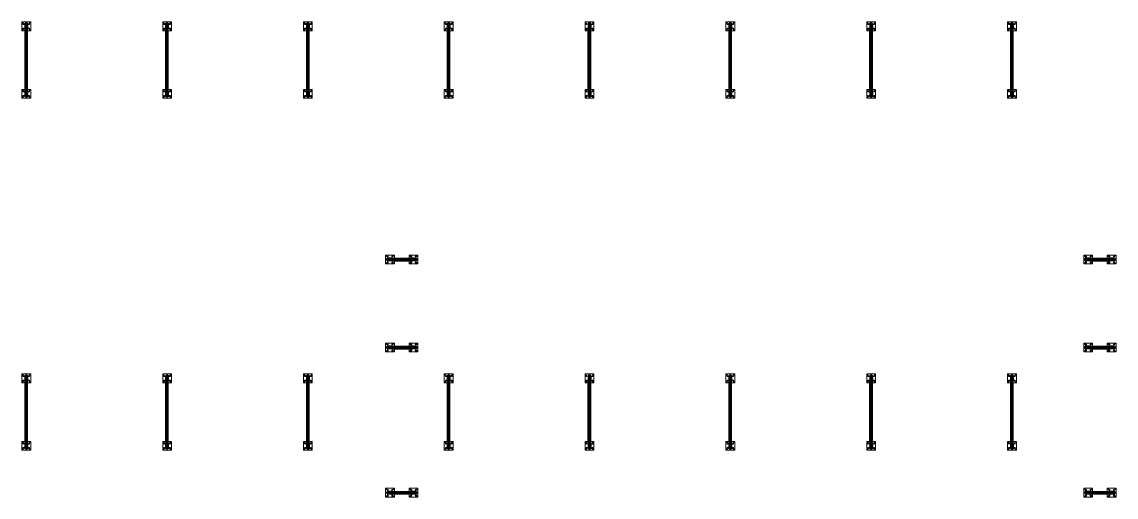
# Model space of a CAD drawing. Header units: millimetres. Extents: x 61566 to 504600, y -69328 to 118800.
# Drawn here: x 389225 to 407875, y 59950 to 68050 of the extents above; entities that cross this region are included whole.
import ezdxf

# ---------------------------------------------------------------- set-up
doc = ezdxf.new("R2010")
doc.units = ezdxf.units.MM
doc.header["$LTSCALE"] = 200
doc.linetypes.add('CENTER2', pattern=[1.125, 0.75, -0.125, 0.125, -0.125])
doc.linetypes.add('phl_thick', pattern=[0])
doc.layers.add('@@P3_P4 환상망 SUPPORT', color=4, linetype='Continuous')

# ---------------------------------------------------------------- blocks, each defined once
blk = doc.blocks.new('A$Cd080613a')
at = {"layer": '@@P3_P4 환상망 SUPPORT', "color": 2, "linetype": 'phl_thick'}
for p, q in [((-20, 4.434), (-18.540497, 4.434)), ((-20, 1.034), (-20, 4.434)), ((-20, 1.034), (-18.540497, 1.034)), ((-18.540497, 4.434), (-11.18034, 4.434)), ((-18.540497, 1.034), (-18.540497, 4.434)), ((-18.540497, 1.034), (-11.18034, 1.034)), ((-13.5, 0), (-13.5, 1.034)), ((-13.5, 0), (-8, 0)), ((-11.18034, 4.434), (-10.999621, 4.526016)), ((-11.18034, 1.034), (-11.18034, 4.434)), ((-11.18034, 1.034), (-8.008727, 1.034)), ((-10.999621, 4.526016), (-10.817799, 4.607405)), ((-10.817799, 4.607405), (-10.635521, 4.678167)), ((-10.635521, 4.678167), (-10.453605, 4.738253)), ((-10.5, -10.466), (-10.5, 0)), ((-10.453605, 4.738253), (-10.273729, 4.787376)), ((-10.309559, 6.434007), (10.309559, 6.434007)), ((-10.273729, 4.787376), (-10.096742, 4.825514)), ((-10.096742, 4.825514), (-9.923378, 4.852767)), ((-9.923378, 4.852767), (-9.754732, 4.869109)), ((-9.754732, 4.869109), (-9.592018, 4.874416)), ((-9.43597, 4.869011), (-9.592018, 4.874416)), ((-9.45, 12.285517), (-8.5, 12.834)), ((-9.45, 12.285517), (-9.425949, 12.285517)), ((-9.45, 6.434), (-9.45, 12.285517)), ((-9.286802, 4.852541), (-9.43597, 4.869011)), ((-9.425949, 12.285517), (-9.225178, 12.382765)), ((-9.425949, 6.434), (-9.425949, 12.285517)), ((-9.14507, 4.825103), (-9.286802, 4.852541)), ((-9.225178, 12.382765), (-9.028632, 12.46982)), ((-9.011345, 4.786714), (-9.14507, 4.825103)), ((-9.028632, 12.46982), (-8.835734, 12.547031)), ((-8.886751, 4.737605), (-9.011345, 4.786714)), ((-8.771402, 4.677806), (-8.886751, 4.737605)), ((-8.835734, 12.547031), (-8.645934, 12.614685)), ((-8.66519, 4.60729), (-8.771402, 4.677806)), ((-8.568009, 4.52603), (-8.66519, 4.60729)), ((-8.645934, 12.614685), (-8.458704, 12.673015)), ((-8.479752, 4.434), (-8.568009, 4.52603)), ((-8.5, 12.834), (8.5, 12.834)), ((-8.383024, 4.342905), (-8.479752, 4.434)), ((-8.479752, 4.434), (8.479752, 4.434)), ((-8.458704, 12.673015), (-8.273532, 12.722205)), ((-8.298335, 4.244727), (-8.383024, 4.342905)), ((-8.225616, 4.140826), (-8.298335, 4.244727)), ((-8.273532, 12.722205), (-8.089918, 12.762387)), ((-8.164452, 4.032743), (-8.225616, 4.140826)), ((-8.114311, 3.921798), (-8.164452, 4.032743)), ((-8.073442, 3.805669), (-8.114311, 3.921798)), ((-8.089918, 12.762387), (-7.907369, 12.793645)), ((-8.041426, 3.683749), (-8.073442, 3.805669)), ((-8.018427, 3.556566), (-8.041426, 3.683749)), ((-8.004602, 3.42465), (-8.018427, 3.556566)), ((-8.006255, 0.977988), (-8.008727, 1.034)), ((-8.004136, 0.924002), (-8.006255, 0.977988)), ((-8.000031, 3.288557), (-8.004602, 3.42465)), ((-8.002394, 0.872075), (-8.004136, 0.924002)), ((-8.001102, 0.822352), (-8.002394, 0.872075)), ((-8.000288, 0.774408), (-8.001102, 0.822352)), ((-8, 0.727727), (-8.000288, 0.774408)), ((-8, -0.157176), (-8, 3.288561)), ((-7.997347, 2.169936), (-8, 2.238707)), ((-7.989459, 2.102767), (-7.997347, 2.169936)), ((-7.976272, 2.037446), (-7.989459, 2.102767)), ((-7.957771, 1.974207), (-7.976272, 2.037446)), ((-7.934047, 1.913249), (-7.957771, 1.974207)), ((-7.905217, 1.854768), (-7.934047, 1.913249)), ((-7.907369, 12.793645), (-7.725397, 12.816016)), ((-7.871396, 1.798956), (-7.905217, 1.854768)), ((-7.832213, 1.745381), (-7.871396, 1.798956)), ((-7.78686, 1.693336), (-7.832213, 1.745381)), ((-7.735268, 1.643293), (-7.78686, 1.693336)), ((-7.677382, 1.595741), (-7.735268, 1.643293)), ((-7.725397, 12.816016), (-7.543511, 12.829488)), ((-7.613221, 1.551128), (-7.677382, 1.595741)), ((-7.54299, 1.509804), (-7.613221, 1.551128)), ((-7.543511, 12.829488), (-7.361216, 12.834)), ((-7.466933, 1.472099), (-7.54299, 1.509804)), ((-7.385253, 1.438355), (-7.466933, 1.472099)), ((-7.298238, 1.408783), (-7.385253, 1.438355)), ((-7.17892, 12.829488), (-7.361216, 12.834)), ((-7.206336, 1.383563), (-7.298238, 1.408783)), ((-7.110023, 1.362871), (-7.206336, 1.383563)), ((-6.997035, 12.816016), (-7.17892, 12.829488)), ((-7.009788, 1.34687), (-7.110023, 1.362871)), ((-6.90625, 1.335597), (-7.009788, 1.34687)), ((-6.815063, 12.793645), (-6.997035, 12.816016)), ((-6.800099, 1.329011), (-6.90625, 1.335597)), ((-6.632514, 12.762387), (-6.815063, 12.793645)), ((-6.691977, 1.327135), (-6.800099, 1.329011)), ((-6.691977, 1.327135), (-6.581325, 1.329907)), ((-6.4489, 12.722205), (-6.632514, 12.762387)), ((-6.581325, 1.329907), (-6.467915, 1.337363)), ((-6.467915, 1.337363), (-6.352408, 1.349526)), ((-6.263728, 12.673015), (-6.4489, 12.722205)), ((-6.352408, 1.349526), (-6.235472, 1.366419)), ((-6.076497, 12.614685), (-6.263728, 12.673015)), ((-6.235472, 1.366419), (-6.117777, 1.387979)), ((-6.117777, 1.387979), (-6, 1.414014)), ((-5.886698, 12.547031), (-6.076497, 12.614685)), ((-6, 1.414014), (-5.30323, 1.57262)), ((-6, -1.216), (-6, 1.414014)), ((-5.6938, 12.46982), (-5.886698, 12.547031)), ((-5.497254, 12.382765), (-5.6938, 12.46982)), ((-5.296482, 12.285517), (-5.497254, 12.382765)), ((-5.30323, 1.57262), (-4.617331, 1.711087)), ((-5.296482, 12.285517), (-4.129467, 12.285517)), ((-5.296482, 6.434), (-5.296482, 12.285517)), ((-4.617331, 1.711087), (-3.940787, 1.829986)), ((-4.129467, 12.285517), (-3.727924, 12.382765)), ((-4.129467, 6.434), (-4.129467, 12.285517)), ((-3.940787, 1.829986), (-3.272149, 1.929801)), ((-3.727924, 12.382765), (-3.334832, 12.46982)), ((-3.334832, 12.46982), (-2.949037, 12.547031)), ((-3.272149, 1.929801), (-2.610019, 2.010935)), ((-2.949037, 12.547031), (-2.569437, 12.614685)), ((-2.610019, 2.010935), (-1.953047, 2.07371)), ((-2.569437, 12.614685), (-2.194977, 12.673015)), ((-2.194977, 12.673015), (-1.824632, 12.722205)), ((-1.953047, 2.07371), (-1.299912, 2.118373)), ((-1.824632, 12.722205), (-1.457404, 12.762387)), ((-1.457404, 12.762387), (-1.092307, 12.793645)), ((-1.299912, 2.118373), (-0.649322, 2.145102)), ((-1.092307, 12.793645), (-0.728363, 12.816016)), ((-0.728363, 12.816016), (-0.364591, 12.829488)), ((-0.649322, 2.145102), (0, 2.154)), ((-0.364591, 12.829488), (0, 12.834)), ((0.364591, 12.829488), (0, 12.834)), ((0.649322, 2.145102), (0, 2.154)), ((0.728363, 12.816016), (0.364591, 12.829488)), ((1.299912, 2.118373), (0.649322, 2.145102)), ((1.092307, 12.793645), (0.728363, 12.816016)), ((1.457404, 12.762387), (1.092307, 12.793645)), ((1.953047, 2.07371), (1.299912, 2.118373)), ((1.824632, 12.722205), (1.457404, 12.762387)), ((2.194977, 12.673015), (1.824632, 12.722205)), ((2.610019, 2.010935), (1.953047, 2.07371)), ((2.569437, 12.614685), (2.194977, 12.673015)), ((2.949037, 12.547031), (2.569437, 12.614685)), ((3.272149, 1.929801), (2.610019, 2.010935)), ((3.334832, 12.46982), (2.949037, 12.547031)), ((3.940787, 1.829986), (3.272149, 1.929801)), ((3.727924, 12.382765), (3.334832, 12.46982)), ((4.129467, 12.285517), (3.727924, 12.382765)), ((4.617331, 1.711087), (3.940787, 1.829986)), ((4.129467, 12.285517), (5.296482, 12.285517)), ((4.129467, 6.434), (4.129467, 12.285517)), ((5.30323, 1.57262), (4.617331, 1.711087)), ((5.296482, 12.285517), (5.517089, 12.391922)), ((5.296482, 6.434), (5.296482, 12.285517)), ((6, 1.414014), (5.30323, 1.57262)), ((5.517089, 12.391922), (5.732653, 12.48604)), ((5.732653, 12.48604), (5.943938, 12.568319)), ((5.943938, 12.568319), (6.151669, 12.639125)), ((6.117777, 1.387979), (6, 1.414014)), ((6, -1.216), (6, 1.414014)), ((6.235472, 1.366419), (6.117777, 1.387979)), ((6.151669, 12.639125), (6.356539, 12.698744)), ((6.352408, 1.349526), (6.235472, 1.366419)), ((6.467915, 1.337363), (6.352408, 1.349526)), ((6.356539, 12.698744), (6.559224, 12.747389)), ((6.581325, 1.329907), (6.467915, 1.337363)), ((6.559224, 12.747389), (6.760381, 12.785202)), ((6.691977, 1.327135), (6.581325, 1.329907)), ((6.691977, 1.327135), (6.800099, 1.329011)), ((6.760381, 12.785202), (6.960663, 12.812253)), ((6.800099, 1.329011), (6.90625, 1.335597)), ((6.90625, 1.335597), (7.009788, 1.34687)), ((6.960663, 12.812253), (7.160721, 12.828542)), ((7.009788, 1.34687), (7.110023, 1.362871)), ((7.110023, 1.362871), (7.206336, 1.383563)), ((7.160721, 12.828542), (7.361216, 12.834)), ((7.206336, 1.383563), (7.298238, 1.408783)), ((7.298238, 1.408783), (7.385253, 1.438355)), ((7.583949, 12.827266), (7.361216, 12.834)), ((7.385253, 1.438355), (7.466933, 1.472099)), ((7.466933, 1.472099), (7.54299, 1.509804)), ((7.54299, 1.509804), (7.613221, 1.551128)), ((7.806234, 12.80717), (7.583949, 12.827266)), ((7.613221, 1.551128), (7.677382, 1.595741)), ((7.677382, 1.595741), (7.735268, 1.643293)), ((7.735268, 1.643293), (7.78686, 1.693336)), ((7.78686, 1.693336), (7.832213, 1.745381)), ((8.028974, 12.773795), (7.806234, 12.80717)), ((7.832213, 1.745381), (7.871395, 1.798957)), ((7.871395, 1.798957), (7.905217, 1.854768)), ((7.905217, 1.854768), (7.934047, 1.913249)), ((7.934047, 1.913249), (7.957771, 1.974207)), ((7.957771, 1.974207), (7.976272, 2.037446)), ((7.976272, 2.037446), (7.989459, 2.102767)), ((7.989459, 2.102767), (7.997347, 2.169936)), ((7.997347, 2.169936), (8, 2.238707)), ((8, 3.288561), (8.004602, 3.42465)), ((8, -0.157176), (8, 3.288561)), ((8, 0.727727), (8.000288, 0.774408)), ((8, 0), (13.5, 0)), ((8.000288, 0.774408), (8.001102, 0.822352)), ((8.001102, 0.822352), (8.002394, 0.872075)), ((8.002394, 0.872075), (8.004128, 0.923982)), ((8.004128, 0.923982), (8.006255, 0.977988)), ((8.004602, 3.42465), (8.018427, 3.556566)), ((8.006255, 0.977988), (8.008727, 1.034)), ((8.008727, 1.034), (20, 1.034)), ((8.018427, 3.556566), (8.041426, 3.683749)), ((8.253062, 12.727113), (8.028974, 12.773795)), ((8.041426, 3.683749), (8.073442, 3.805669)), ((8.073442, 3.805669), (8.114311, 3.921798)), ((8.114311, 3.921798), (8.164452, 4.032743)), ((8.164452, 4.032743), (8.225616, 4.140826)), ((8.225616, 4.140826), (8.298335, 4.244727)), ((8.479397, 12.666988), (8.253062, 12.727113)), ((8.298335, 4.244727), (8.383024, 4.342905)), ((8.383024, 4.342905), (8.4798, 4.433966)), ((8.70889, 12.593179), (8.479397, 12.666988)), ((8.479752, 4.434), (8.567993, 4.526015)), ((9.45, 12.285517), (8.5, 12.834)), ((8.567993, 4.526015), (8.665364, 4.607404)), ((8.665364, 4.607404), (8.772082, 4.678167)), ((8.942483, 12.505333), (8.70889, 12.593179)), ((8.772082, 4.678167), (8.888251, 4.738253)), ((8.888251, 4.738253), (9.013275, 4.787375)), ((9.181157, 12.402978), (8.942483, 12.505333)), ((9.013275, 4.787375), (9.146859, 4.825513)), ((9.146859, 4.825513), (9.288848, 4.852767)), ((9.425949, 12.285517), (9.181157, 12.402978)), ((9.288848, 4.852767), (9.438622, 4.869109)), ((9.425949, 12.285517), (9.45, 12.285517)), ((9.425949, 6.434), (9.425949, 12.285517)), ((9.438622, 4.869109), (9.595039, 4.874416)), ((9.45, 6.434), (9.45, 12.285517)), ((9.757758, 4.869011), (9.595039, 4.874416)), ((9.925931, 4.852541), (9.757758, 4.869011)), ((10.099052, 4.825103), (9.925931, 4.852541)), ((10.276366, 4.786714), (10.099052, 4.825103)), ((10.45592, 4.737606), (10.276366, 4.786714)), ((10.63676, 4.677807), (10.45592, 4.737606)), ((10.5, -10.466), (10.5, 0)), ((10.81822, 4.607291), (10.63676, 4.677807)), ((10.999636, 4.526031), (10.81822, 4.607291)), ((11.18034, 4.434), (10.999636, 4.526031)), ((11.18034, 4.434), (18.540497, 4.434)), ((11.18034, 1.034), (11.18034, 4.434)), ((13.5, 0), (13.5, 1.034)), ((18.540497, 4.434), (20, 4.434)), ((18.540497, 1.034), (18.540497, 4.434)), ((20, 1.034), (20, 4.434)), ((-17.5, -10.466), (-6.800735, -10.466)), ((-17.5, -18.466001), (-17.5, -10.466)), ((-17.5, -18.466001), (17.5, -18.466001)), ((-6.800735, -16.249999), (-6.800735, -10.466)), ((-6.800735, -16.249999), (6.800735, -16.249999)), ((-6, -1.216), (6, -1.216)), ((-5, -20.63), (-5, -18.466001)), ((-4.064, -21.565999), (-5, -20.63)), ((-5, -20.63), (5, -20.63)), ((-4.064, -21.565999), (4.064, -21.565999)), ((4.064, -21.565999), (5, -20.63)), ((5, -20.63), (5, -18.466001)), ((6.800735, -10.466), (17.5, -10.466)), ((6.800735, -16.249999), (6.800735, -10.466)), ((14.5, -18.466001), (14.5, -10.466)), ((17.5, -18.466001), (17.5, -10.466))]:
    blk.add_line(p, q, dxfattribs=at)
for centre, start, end in [((-10.309559, -0.066037), 90.0000006357, 136.1868593859), ((10.309559, -0.066037), 43.8131406141, 89.9999993643)]:
    blk.add_arc(centre, 6.500044, start, end, dxfattribs=at)
for centre, start_param, end_param in [((-6, -0.157176), 3.1415926536, 4.7123889763), ((6, -0.157176), 4.7123889844, 6.2831853072)]:
    blk.add_ellipse(centre, major_axis=(2, 0), ratio=0.529412, start_param=start_param, end_param=end_param, dxfattribs=at)
blk = doc.blocks.new('A$Cbd301f87')
at = {"layer": '@@P3_P4 환상망 SUPPORT', "color": 5, "linetype": 'Continuous', "lineweight": 0, "extrusion": (2.22045e-16, 1, -2.22045e-16)}
for p, q in [((-75, 129), (75, 129)), ((-75, -21), (-75, 129)), ((-56.5, 97.5), (-56.5, 90.5)), ((-56.5, 17.5), (-56.5, 10.5)), ((-43.5, 90.5), (-43.5, 97.5)), ((-43.5, 10.5), (-43.5, 17.5)), ((-25, 55), (-25, 92)), ((-21, 55), (-25, 55)), ((-25, 16), (-25, 53)), ((-25, 53), (-21, 53)), ((-21, 92), (-21, 55)), ((-21, 53), (-21, 16)), ((-17, 100), (17, 100)), ((17, 96), (-17, 96)), ((-17, 12), (17, 12)), ((17, 8), (-17, 8)), ((21, 55), (21, 92)), ((25, 55), (21, 55)), ((21, 16), (21, 53)), ((21, 53), (25, 53)), ((25, 92), (25, 55)), ((25, 53), (25, 16)), ((43.5, 97.5), (43.5, 90.5)), ((43.5, 17.5), (43.5, 10.5)), ((56.5, 90.5), (56.5, 97.5)), ((56.5, 10.5), (56.5, 17.5)), ((75, 129), (75, -21)), ((75, -21), (-75, -21))]:
    blk.add_line(p, q, dxfattribs=at)
at = {"layer": '@@P3_P4 환상망 SUPPORT', "color": 10, "linetype": 'CENTER2', "lineweight": 0, "extrusion": (2.22045e-16, 1, -2.22045e-16)}
for p, q in [((-75, 129), (75, -21)), ((75, 129), (-75, -21))]:
    blk.add_line(p, q, dxfattribs=at)
at = {"layer": '@@P3_P4 환상망 SUPPORT', "color": 5, "linetype": 'Continuous', "lineweight": 0, "extrusion": (-4.93038e-32, -2.22045e-16, -1)}
blk.add_circle((15, 18), 4, dxfattribs=at)
at = {"layer": '@@P3_P4 환상망 SUPPORT', "color": 5, "linetype": 'Continuous', "lineweight": 0}
blk.add_circle((15, 90), 4, dxfattribs=at)
for centre, radius, start, end in [((-50, 97.5), 6.5, 0, 180), ((-50, 90.5), 6.5, 180, 0), ((-50, 17.5), 6.5, 0, 180), ((-50, 10.5), 6.5, 180, 0), ((-17, 92), 4, 90, 180), ((-17, 16), 4, 180, 270), ((17, 92), 4, 0, 90), ((17, 16), 4, 270, 0), ((50, 97.5), 6.5, 0, 180), ((50, 90.5), 6.5, 180, 0), ((50, 17.5), 6.5, 0, 180), ((50, 10.5), 6.5, 180, 0)]:
    blk.add_arc(centre, radius, start, end, dxfattribs=at)
at = {"layer": '@@P3_P4 환상망 SUPPORT', "color": 5, "linetype": 'Continuous', "lineweight": 0, "extrusion": (-4.93038e-32, -2.22045e-16, -1)}
for centre, start, end in [((17, 92), 0, 90), ((17, 16), 270, 0), ((-17, 92), 90, 180), ((-17, 16), 180, 270)]:
    blk.add_arc(centre, 8, start, end, dxfattribs=at)
at = {"layer": '@@P3_P4 환상망 SUPPORT', "color": 2, "linetype": 'Continuous', "xscale": -1}
blk.add_blockref('A$Cd080613a', (0, 100), dxfattribs=at)
at = {"layer": '@@P3_P4 환상망 SUPPORT', "color": 2, "linetype": 'Continuous', "rotation": 180}
blk.add_blockref('A$Cd080613a', (0, 8), dxfattribs=at)
blk = doc.blocks.new('A$C5ad7675c')
at = {"layer": '@@P3_P4 환상망 SUPPORT', "linetype": 'phl_thick'}
for p, q in [((-20.5, 31.329156), (-20.5, 36.1)), ((-20.5, 4.099998), (-20.5, 29.670844)), ((-18, 4.099998), (-18, 36.1)), ((-16.4, 2.5), (16.4, 2.5)), ((-15.6, 41), (-15.1, 41)), ((-15.6, 38.5), (-15.1, 38.5)), ((-13.5, 33.5), (-13.5, 36.9)), ((-13.5, 33.5), (-11, 33.5)), ((-11, 33.5), (-11, 36.9)), ((11, 33.5), (11, 36.9)), ((11, 33.5), (13.5, 33.5)), ((13.5, 33.5), (13.5, 36.9)), ((15.1, 41), (15.6, 41)), ((15.1, 38.5), (15.6, 38.5)), ((18, 4.099998), (18, 36.1)), ((20.5, 31.329156), (20.5, 36.1)), ((20.5, 4.099998), (20.5, 29.670844)), ((-20.5, -29.670845), (-20.5, -4.099998)), ((-20.5, -36.099998), (-20.5, -31.329155)), ((-18, -36.099998), (-18, -4.099998)), ((-16.4, -2.5), (16.4, -2.5)), ((-15.6, -38.5), (-15.1, -38.5)), ((-15.6, -41), (-15.1, -41)), ((-13.5, -33.5), (-11, -33.5)), ((-13.5, -36.900002), (-13.5, -33.5)), ((-11, -36.900002), (-11, -33.5)), ((11, -33.5), (13.5, -33.5)), ((11, -36.900002), (11, -33.5)), ((13.5, -36.900002), (13.5, -33.5)), ((15.1, -38.5), (15.6, -38.5)), ((15.1, -41), (15.6, -41)), ((18, -36.099998), (18, -4.099998)), ((20.5, -29.670845), (20.5, -4.099998)), ((20.5, -36.099998), (20.5, -31.329155))]:
    blk.add_line(p, q, dxfattribs=at)
for centre, radius, start, end in [((-19.25, 31.329156), 1.250001, 180, 213.5573073642), ((-15.6, 36.1), 4.9, 89.9999999125, 180), ((-19.25, 29.670844), 1.25, 146.4426896568, 180), ((-16.4, 4.1), 4.1, 180, 270.0000051939), ((-16.4, -4.1), 4.1, 89.9999948061, 180), ((-20.5, 30.5), 0.25, 326.4426865497, 33.5573134503), ((-15.6, 36.1), 2.4, 90.0000095032, 180), ((-16.4, 4.1), 1.6, 180, 270.0000136712), ((-15.1, 36.9), 4.1, 0, 89.9999998633), ((-15.1, 36.9), 1.6, 0, 90.0000136712), ((15.1, 36.9), 4.1, 90.0000001372, 180), ((15.1, 36.9), 1.6, 89.9999863288, 180), ((15.6, 36.1), 4.9, 0, 90.0000000871), ((15.6, 36.1), 2.4, 0, 89.9999904968), ((16.4, 4.1), 1.6, 269.9999863288, 0), ((16.4, 4.1), 4.1, 269.9999948061, 0), ((16.4, -4.1), 4.1, 0, 90.0000051939), ((20.5, 30.5), 0.25, 146.4426865497, 213.5573134503), ((19.25, 31.329156), 1.25, 326.4426896568, 0), ((19.25, 29.670844), 1.250001, 0, 33.5573073642), ((-19.25, -29.670844), 1.250001, 180.0000580064, 213.5573802197), ((-19.25, -31.329156), 1.25, 146.4426168014, 180), ((-15.6, -36.1), 4.9, 180, 269.9999956273), ((-20.5, -30.5), 0.25, 326.443050827, 33.556949173), ((-16.4, -4.1), 1.6, 89.9999863288, 180), ((-15.6, -36.1), 2.4, 180, 269.9999904968), ((-15.1, -36.9), 1.6, 269.9999863288, 0), ((-15.1, -36.9), 4.1, 269.9999948061, 0), ((15.1, -36.9), 4.1, 180, 270.0000051939), ((15.1, -36.9), 1.6, 180, 270.0000136712), ((15.6, -36.1), 2.4, 270.0000095032, 0), ((15.6, -36.1), 4.9, 270.0000043727, 0), ((16.4, -4.1), 1.6, 0, 90.0000136712), ((20.5, -30.5), 0.25, 146.443050827, 213.556949173), ((19.25, -29.670844), 1.25, 326.4426168014, 0), ((19.25, -31.329156), 1.250001, 0.0000580064, 33.5573802197)]:
    blk.add_arc(centre, radius, start, end, dxfattribs=at)
blk = doc.blocks.new('*U3932')
at = {"layer": '@@P3_P4 환상망 SUPPORT', "linetype": 'phl_thick'}
for p, q in [((-20.5, 0), (-20.5, 1066)), ((-15.6, 0), (-15.6, 1066)), ((-15.1, 0), (-15.1, 1066)), ((-11, 0), (-11, 1066)), ((-7, 1017), (-7, 1033)), ((-7, 967), (-7, 983)), ((-7, 917), (-7, 933)), ((7, 1017), (7, 1033)), ((7, 967), (7, 983)), ((7, 917), (7, 933)), ((11, 0), (11, 1066)), ((15.1, 0), (15.1, 1066)), ((15.6, 0), (15.6, 1066)), ((20.5, 0), (20.5, 1066)), ((-7, 867), (-7, 883)), ((-7, 817), (-7, 833)), ((-7, 767), (-7, 783)), ((7, 867), (7, 883)), ((7, 817), (7, 833)), ((7, 767), (7, 783)), ((-7, 717), (-7, 733)), ((-7, 667), (-7, 683)), ((-7, 617), (-7, 633)), ((-7, 567), (-7, 583)), ((7, 717), (7, 733)), ((7, 667), (7, 683)), ((7, 617), (7, 633)), ((7, 567), (7, 583)), ((-7, 517), (-7, 533)), ((-7, 467), (-7, 483)), ((-7, 417), (-7, 433)), ((-7, 367), (-7, 383)), ((7, 517), (7, 533)), ((7, 467), (7, 483)), ((7, 417), (7, 433)), ((7, 367), (7, 383)), ((-7, 317), (-7, 333)), ((-7, 267), (-7, 283)), ((-7, 217), (-7, 233)), ((7, 317), (7, 333)), ((7, 267), (7, 283)), ((7, 217), (7, 233)), ((-7, 167), (-7, 183)), ((-7, 117), (-7, 133)), ((-7, 67), (-7, 83)), ((-7, 17), (-7, 33)), ((7, 167), (7, 183)), ((7, 117), (7, 133)), ((7, 67), (7, 83)), ((7, 17), (7, 33))]:
    blk.add_line(p, q, dxfattribs=at)
at = {"layer": '@@P3_P4 환상망 SUPPORT', "linetype": 'Continuous'}
for p, q in [((-20.5, 1066), (20.5, 1066)), ((-20.5, 0), (20.5, 0))]:
    blk.add_line(p, q, dxfattribs=at)
at = {"layer": '@@P3_P4 환상망 SUPPORT', "linetype": 'phl_thick'}
for centre, start, end in [((0, 1033.000037), 0.0003062585, 180.0003062585), ((0, 1016.999963), 180.0003062585, 0.0003062585), ((0, 983.000037), 0.0003062585, 180.0003062585), ((0, 966.999963), 180.0003062585, 0.0003062585), ((0, 933.000037), 0.0003062585, 180.0003062585), ((0, 916.999963), 180.0003062585, 0.0003062585), ((0, 883.000037), 0.0003062585, 180.0003062585), ((0, 866.999963), 180.0003062585, 0.0003062585), ((0, 833.000037), 0.0003062585, 180.0003062585), ((0, 816.999963), 180.0003062585, 0.0003062585), ((0, 783.000037), 0.0003062585, 180.0003062585), ((0, 766.999963), 180.0003062585, 0.0003062585), ((0, 733.000037), 0.0003062585, 180.0003062585), ((0, 716.999963), 180.0003062585, 0.0003062585), ((0, 683.000037), 0.0003062585, 180.0003062585), ((0, 666.999963), 180.0003062585, 0.0003062585), ((0, 633.000037), 0.0003062585, 180.0003062585), ((0, 616.999963), 180.0003062585, 0.0003062585), ((0, 583.000037), 0.0003062585, 180.0003062585), ((0, 566.999963), 180.0003062585, 0.0003062585), ((0, 533.000037), 0.0003062585, 180.0003062585), ((0, 516.999963), 180.0003062585, 0.0003062585), ((0, 483.000037), 0.0003062585, 180.0003062585), ((0, 466.999963), 180.0003062585, 0.0003062585), ((0, 433.000037), 0.0003062585, 180.0003062585), ((0, 416.999963), 180.0003062585, 0.0003062585), ((0, 383.000037), 0.0003062585, 180.0003062585), ((0, 366.999963), 180.0003062585, 0.0003062585), ((0, 333.000037), 0.0003062585, 180.0003062585), ((0, 316.999963), 180.0003062585, 0.0003062585), ((0, 283.000037), 0.0003062585, 180.0003062585), ((0, 266.999963), 180.0003062585, 0.0003062585), ((0, 233.000037), 0.0003062585, 180.0003062585), ((0, 216.999963), 180.0003062585, 0.0003062585), ((0, 183.000037), 0.0003062585, 180.0003062585), ((0, 166.999963), 180.0003062585, 0.0003062585), ((0, 133.000037), 0.0003062585, 180.0003062585), ((0, 116.999963), 180.0003062585, 0.0003062585), ((0, 83.000037), 0.0003062585, 180.0003062585), ((0, 66.999963), 180.0003062585, 0.0003062585), ((0, 33.000037), 0.0003062585, 180.0003062585), ((0, 16.999963), 180.0003062585, 0.0003062585)]:
    blk.add_arc(centre, 7, start, end, dxfattribs=at)
blk = doc.blocks.new('*U3921')
at = {"layer": '@@P3_P4 환상망 SUPPORT', "linetype": 'phl_thick'}
for p, q in [((-20.5, 0), (-20.5, 316)), ((-15.6, 0), (-15.6, 316)), ((-15.1, 0), (-15.1, 316)), ((-11, 0), (-11, 316)), ((-7, 267), (-7, 283)), ((-7, 217), (-7, 233)), ((7, 267), (7, 283)), ((7, 217), (7, 233)), ((11, 0), (11, 316)), ((15.1, 0), (15.1, 316)), ((15.6, 0), (15.6, 316)), ((20.5, 0), (20.5, 316)), ((-7, 167), (-7, 183)), ((-7, 117), (-7, 133)), ((-7, 67), (-7, 83)), ((-7, 17), (-7, 33)), ((7, 167), (7, 183)), ((7, 117), (7, 133)), ((7, 67), (7, 83)), ((7, 17), (7, 33))]:
    blk.add_line(p, q, dxfattribs=at)
at = {"layer": '@@P3_P4 환상망 SUPPORT', "linetype": 'Continuous'}
for p, q in [((-20.5, 316), (20.5, 316)), ((-20.5, 0), (20.5, 0))]:
    blk.add_line(p, q, dxfattribs=at)
at = {"layer": '@@P3_P4 환상망 SUPPORT', "linetype": 'phl_thick'}
for centre, start, end in [((0, 283.000037), 0.0003062585, 180.0003062585), ((0, 266.999963), 180.0003062585, 0.0003062585), ((0, 233.000037), 0.0003062585, 180.0003062585), ((0, 216.999963), 180.0003062585, 0.0003062585), ((0, 183.000037), 0.0003062585, 180.0003062585), ((0, 166.999963), 180.0003062585, 0.0003062585), ((0, 133.000037), 0.0003062585, 180.0003062585), ((0, 116.999963), 180.0003062585, 0.0003062585), ((0, 83.000037), 0.0003062585, 180.0003062585), ((0, 66.999963), 180.0003062585, 0.0003062585), ((0, 33.000037), 0.0003062585, 180.0003062585), ((0, 16.999963), 180.0003062585, 0.0003062585)]:
    blk.add_arc(centre, 7, start, end, dxfattribs=at)

msp = doc.modelspace()

# ---------------------------------------------------------------- block references
at = {"layer": '@@P3_P4 환상망 SUPPORT', "linetype": 'Continuous', "xscale": -1}
for name, p, rotation in [('A$Cbd301f87', (389299.9, 68029), 179.9999999999999), ('A$C5ad7675c', (389299.9, 67975), 179.9999999999999), ('A$Cbd301f87', (391699.9, 68029), 179.9999999999999), ('A$C5ad7675c', (391699.9, 67975), 179.9999999999999), ('A$Cbd301f87', (394099.8, 68029), 179.9999999999999), ('A$C5ad7675c', (394099.8, 67975), 179.9999999999999), ('A$Cbd301f87', (396499.8, 68029), 179.9999999999999), ('A$C5ad7675c', (396499.8, 67975), 179.9999999999999), ('A$Cbd301f87', (398899.8, 68029), 179.9999999999999), ('A$C5ad7675c', (398899.8, 67975), 179.9999999999999), ('A$Cbd301f87', (401299.7, 68029), 179.9999999999999), ('A$C5ad7675c', (401299.7, 67975), 179.9999999999999), ('A$Cbd301f87', (403699.7, 68029), 179.9999999999999), ('A$C5ad7675c', (403699.7, 67975), 179.9999999999999), ('A$Cbd301f87', (406099.7, 68029), 179.9999999999999), ('A$C5ad7675c', (406099.7, 67975), 179.9999999999999), ('A$Cbd301f87', (389299.9, 66879), 179.9999999999999), ('A$C5ad7675c', (389299.9, 66825), 179.9999999999999), ('A$Cbd301f87', (391699.9, 66879), 179.9999999999999), ('A$C5ad7675c', (391699.9, 66825), 179.9999999999999), ('A$Cbd301f87', (394099.8, 66879), 179.9999999999999), ('A$C5ad7675c', (394099.8, 66825), 179.9999999999999), ('A$Cbd301f87', (396499.8, 66879), 179.9999999999999), ('A$C5ad7675c', (396499.8, 66825), 179.9999999999999), ('A$Cbd301f87', (398899.8, 66879), 179.9999999999999), ('A$C5ad7675c', (398899.8, 66825), 179.9999999999999), ('A$Cbd301f87', (401299.7, 66879), 179.9999999999999), ('A$C5ad7675c', (401299.7, 66825), 179.9999999999999), ('A$Cbd301f87', (403699.7, 66879), 179.9999999999999), ('A$C5ad7675c', (403699.7, 66825), 179.9999999999999), ('A$Cbd301f87', (406099.7, 66879), 179.9999999999999), ('A$C5ad7675c', (406099.7, 66825), 179.9999999999999), ('A$Cbd301f87', (395554, 64000), 89.99999999999972), ('A$C5ad7675c', (395500, 64000), 89.99999999999972), ('A$Cbd301f87', (395954, 64000), 89.99999999999967), ('A$C5ad7675c', (395900, 64000), 89.99999999999967), ('A$Cbd301f87', (407454, 64000), 89.99999999999973), ('A$C5ad7675c', (407400, 64000), 89.99999999999973), ('A$Cbd301f87', (407854, 64000), 89.99999999999967), ('A$C5ad7675c', (407800, 64000), 89.99999999999967), ('A$Cbd301f87', (395554, 62500), 89.99999999999972), ('A$C5ad7675c', (395500, 62500), 89.99999999999972), ('A$Cbd301f87', (395954, 62500), 89.99999999999967), ('A$C5ad7675c', (395900, 62500), 89.99999999999967), ('A$Cbd301f87', (407454, 62500), 89.99999999999973), ('A$C5ad7675c', (407400, 62500), 89.99999999999973), ('A$Cbd301f87', (407854, 62500), 89.99999999999967), ('A$C5ad7675c', (407800, 62500), 89.99999999999967), ('A$Cbd301f87', (389299.9, 62029), 179.9999999999999), ('A$C5ad7675c', (389299.9, 61975), 179.9999999999999), ('A$Cbd301f87', (391699.9, 62029), 179.9999999999999), ('A$C5ad7675c', (391699.9, 61975), 179.9999999999999), ('A$Cbd301f87', (394099.8, 62029), 179.9999999999999), ('A$C5ad7675c', (394099.8, 61975), 179.9999999999999), ('A$Cbd301f87', (396499.8, 62029), 179.9999999999999), ('A$C5ad7675c', (396499.8, 61975), 179.9999999999999), ('A$Cbd301f87', (398899.8, 62029), 179.9999999999999), ('A$C5ad7675c', (398899.8, 61975), 179.9999999999999), ('A$Cbd301f87', (401299.7, 62029), 179.9999999999999), ('A$C5ad7675c', (401299.7, 61975), 179.9999999999999), ('A$Cbd301f87', (403699.7, 62029), 179.9999999999999), ('A$C5ad7675c', (403699.7, 61975), 179.9999999999999), ('A$Cbd301f87', (406099.7, 62029), 179.9999999999999), ('A$C5ad7675c', (406099.7, 61975), 179.9999999999999), ('A$Cbd301f87', (389299.9, 60879), 179.9999999999999), ('A$C5ad7675c', (389299.9, 60825), 179.9999999999999), ('A$Cbd301f87', (391699.9, 60879), 179.9999999999999), ('A$C5ad7675c', (391699.9, 60825), 179.9999999999999), ('A$Cbd301f87', (394099.8, 60879), 179.9999999999999), ('A$C5ad7675c', (394099.8, 60825), 179.9999999999999), ('A$Cbd301f87', (396499.8, 60879), 179.9999999999999), ('A$C5ad7675c', (396499.8, 60825), 179.9999999999999), ('A$Cbd301f87', (398899.8, 60879), 179.9999999999999), ('A$C5ad7675c', (398899.8, 60825), 179.9999999999999), ('A$Cbd301f87', (401299.7, 60879), 179.9999999999999), ('A$C5ad7675c', (401299.7, 60825), 179.9999999999999), ('A$Cbd301f87', (403699.7, 60879), 179.9999999999999), ('A$C5ad7675c', (403699.7, 60825), 179.9999999999999), ('A$Cbd301f87', (406099.7, 60879), 179.9999999999999), ('A$C5ad7675c', (406099.7, 60825), 179.9999999999999), ('A$Cbd301f87', (395554, 60025), 89.99999999999973), ('A$Cbd301f87', (395954, 60025), 89.99999999999967), ('A$Cbd301f87', (407454, 60025), 89.99999999999974), ('A$Cbd301f87', (407854, 60025), 89.9999999999997), ('A$C5ad7675c', (395500, 60025), 89.99999999999973), ('A$C5ad7675c', (395900, 60025), 89.99999999999967), ('A$C5ad7675c', (407400, 60025), 89.99999999999974), ('A$C5ad7675c', (407800, 60025), 89.9999999999997)]:
    msp.add_blockref(name, p, dxfattribs=dict(at, rotation=rotation))
at = {"layer": '@@P3_P4 환상망 SUPPORT', "linetype": 'Continuous'}
for p in [(389299.9, 66867), (391699.9, 66867), (394099.8, 66867), (396499.8, 66867), (398899.8, 66867), (401299.7, 66867), (403699.7, 66867), (406099.7, 66867), (389299.9, 60867), (391699.9, 60867), (394099.8, 60867), (396499.8, 60867), (398899.8, 60867), (401299.7, 60867), (403699.7, 60867), (406099.7, 60867)]:
    msp.add_blockref('*U3932', p, dxfattribs=at)
at = {"layer": '@@P3_P4 환상망 SUPPORT', "linetype": 'Continuous', "rotation": 270}
for p in [(395542, 64000), (407442, 64000), (395542, 62500), (407442, 62500), (395542, 60025), (407442, 60025)]:
    msp.add_blockref('*U3921', p, dxfattribs=at)

doc.saveas('drawing.dxf')
